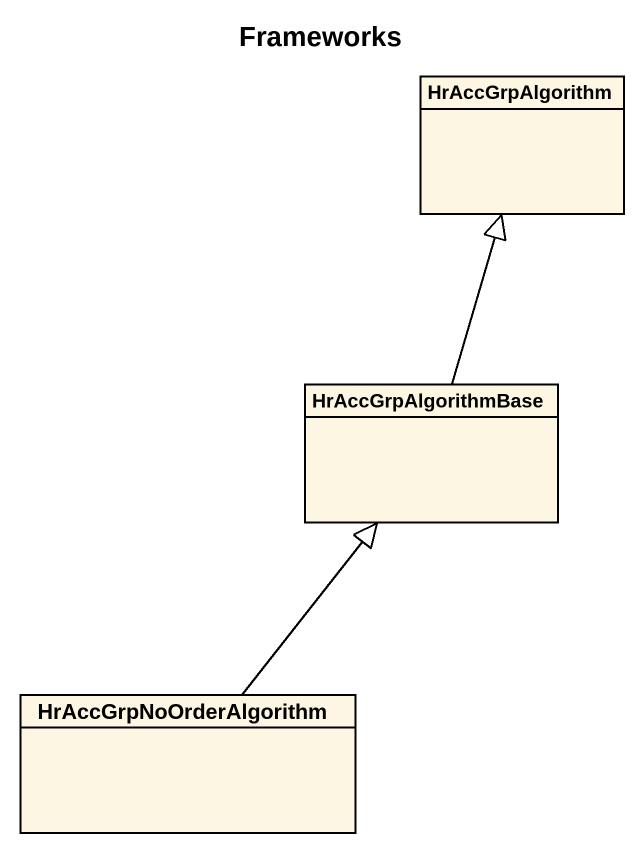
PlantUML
@startuml
title Frameworks
hide circle
hide empty members
class HrAccGrpAlgorithm
class HrAccGrpAlgorithmBase
class HrAccGrpNoOrderAlgorithm
HrAccGrpAlgorithmBase -up-|> HrAccGrpAlgorithm
HrAccGrpNoOrderAlgorithm -up-|> HrAccGrpAlgorithmBase
@enduml
